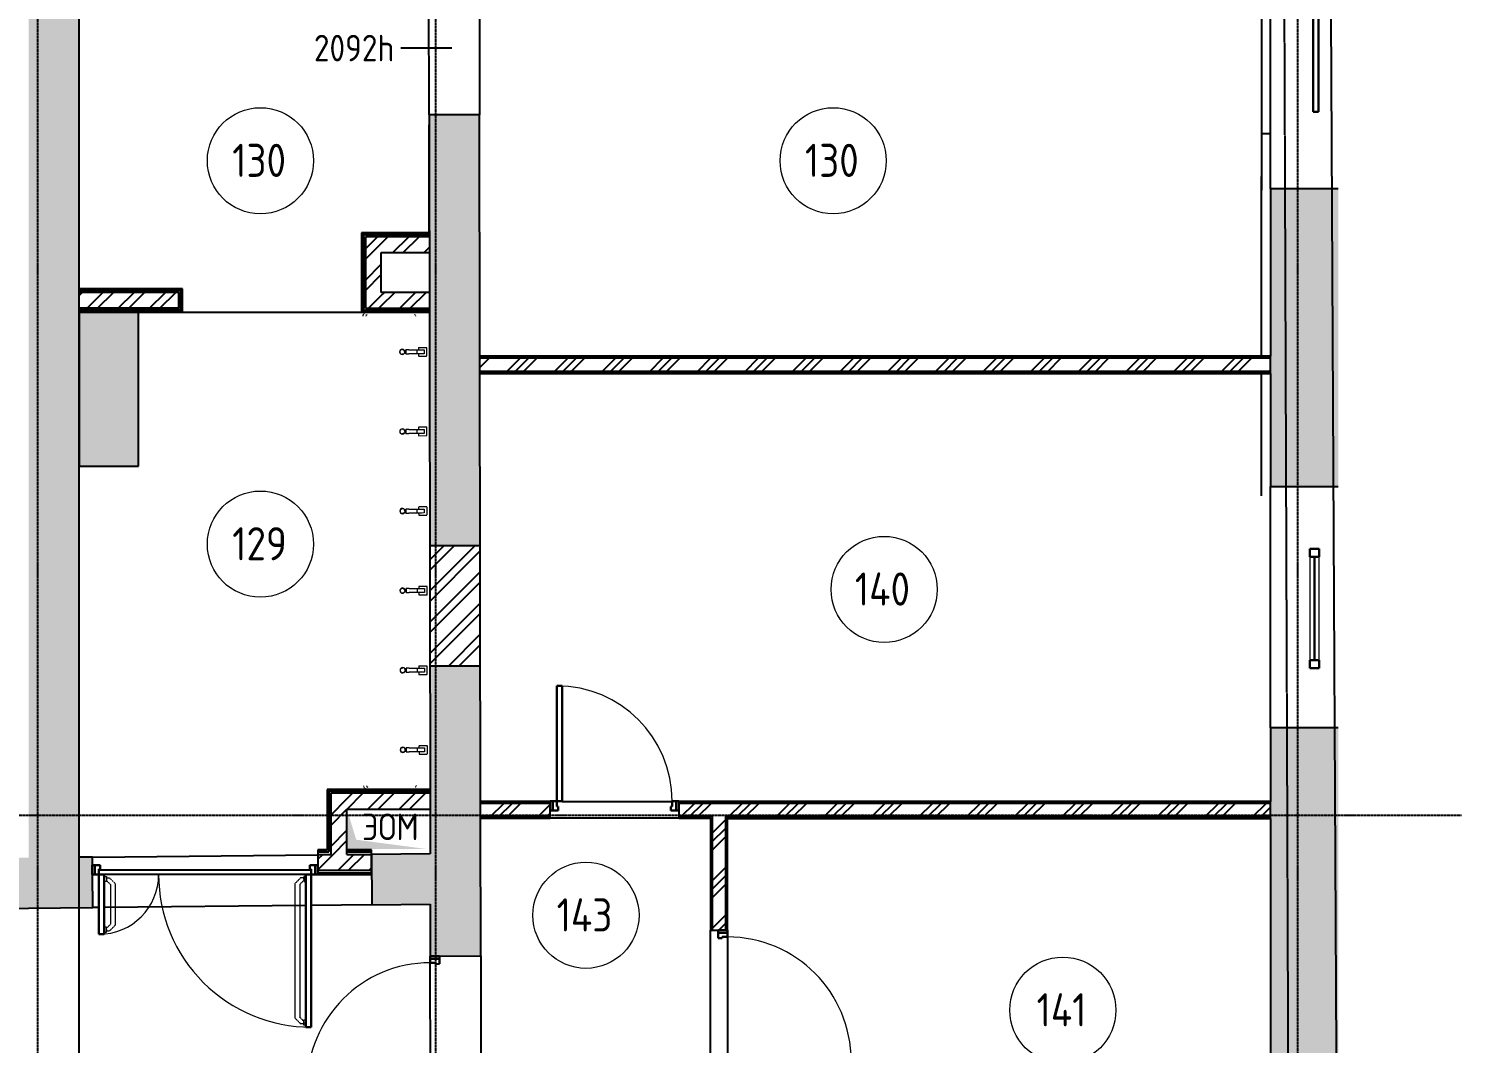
# Model space of a CAD drawing. Header units: millimetres. Extents: x -99936 to 523262, y -63190 to 327013.
# Drawn here: x 46340 to 57142, y 11537 to 19186 of the extents above; entities that cross this region are included whole.
import ezdxf

# ---------------------------------------------------------------- set-up
doc = ezdxf.new("R2010")
doc.units = ezdxf.units.MM
for name, pattern in [('ADSK_Линия сетки', [25, 20, -2.5, 0, -2.5]), ('ADSK_Сверху', [4.5, 3, -1.5]), ('ADSK_Снесено', [4.5, 3, -1.5]), ('ADSK_Штриховая_ш3 п1_5', [4.5, 3, -1.5])]:
    doc.linetypes.add(name, pattern=pattern)
for name, color, linetype, lineweight, true_color in [('_ Окна', 5, 'Continuous', 30, 0x0000ff), ('Линии', 7, 'Continuous', 9, 0x00a600), ('Линии разделители', 5, 'Continuous', 40, 0x0000ff), ('Стены внутренние', 5, 'Continuous', 18, 0x0000ff), ('Стены наружные', 1, 'ADSK_Снесено', 18, 0xff0000)]:
    doc.layers.add(name, color=color, linetype=linetype, lineweight=lineweight, true_color=true_color)
for name, color, linetype, lineweight in [('Аннотация', 7, 'Continuous', 9), ('Двери', 251, 'Continuous', 18), ('Марки помещений', 7, 'Continuous', 20), ('Окна', 251, 'Continuous', 18), ('Перекрытие', 7, 'Continuous', 18), ('Сантехника', 251, 'Continuous', 18), ('Узлы', 7, 'Continuous', 18)]:
    doc.layers.add(name, color=color, linetype=linetype, lineweight=lineweight)
doc.styles.add('GOST Common_1', font='GOST Common_0.ttf', dxfattribs={"width": 0.9, "height": 200})
doc.styles.add('GOST Common_2', font='GOST Common_0.ttf', dxfattribs={"width": 0.9, "height": 250})
pattern_1 = [(45, (0, 0), (-117.8655, 117.8655), []), (45, (78.58, 0), (-117.8655, 117.8655), [])]
pattern_2 = [(45, (0, 0), (-179.6051, 179.6051), []), (45, (63.5, 0), (0, 359.2102), []), (45, (-63.5, 0), (0, 359.2102), [])]

# ---------------------------------------------------------------- blocks, each defined once
blk = doc.blocks.new('Балки подвала - Балки подвала-787291-01 План 1-го этажа маркировочный')
at = {"layer": 'Линии', "color": 8, "lineweight": 18, "true_color": 0x808080}
blk.add_line((55637, 18132), (55637, 17969), dxfattribs=at)
at = {"layer": 'Линии', "color": 252, "lineweight": 18, "true_color": 0x8c8c8c}
for p, q in [((55637, 18031), (55637, 18132)), ((55637, 17969), (55637, 18031))]:
    blk.add_line(p, q, dxfattribs=at)
blk = doc.blocks.new('Витраж-стеклопакет - Глухой стеклопакет 40мм-1233085-01 План 1-го этажа маркировочный')
at = {"layer": '_ Окна'}
for p, q in [((370, 20), (-370, 20)), ((-370, 20), (-370, -20)), ((370, -20), (370, 20)), ((-370, -20), (370, -20))]:
    blk.add_line(p, q, dxfattribs=at)
blk = doc.blocks.new('Витраж-тент со смещением вовне - 60мм 30 сдвиг-1466963-01 План 1-го этажа маркировочный')
at = {"layer": '_ Окна'}
for p, q in [((-450, 25), (-450, -45)), ((-450, 25), (-390, 25)), ((-450, -45), (-450, 25)), ((-390, 25), (-390, -45)), ((450, 25), (390, 25)), ((390, 25), (390, -45)), ((450, -45), (450, 25)), ((450, -45), (450, 25)), ((-390, -45), (-450, -45)), ((-390, -10), (390, -10)), ((390, -45), (450, -45))]:
    blk.add_line(p, q, dxfattribs=at)
at = {"layer": 'Окна'}
for p, q in [((390, 25), (-390, 25)), ((-390, -45), (390, -45))]:
    blk.add_line(p, q, dxfattribs=at)
blk = doc.blocks.new('AC_Дверь_Двупольная - Д-11_1п 1700х2200h-2039750-01 План 1-го этажа маркировочный')
at = {"layer": 'Двери', "lineweight": 30}
for p, q in [((-800, 1244), (-760, 1244)), ((-800, 94), (-800, 1244)), ((-760, 1244), (-760, 94)), ((800, 544), (760, 544)), ((760, 544), (760, 94)), ((800, 94), (800, 544)), ((-850, 94), (-830, 94)), ((-850, 24), (-850, 94)), ((-830, 24), (-850, 24)), ((-830, 94), (-800, 94)), ((-830, 24), (-830, 94)), ((-830, 94), (-830, 24)), ((-790, 24), (-830, 24)), ((-760, 94), (-800, 94)), ((-800, 94), (-800, 54)), ((-800, 54), (-790, 54)), ((-790, 54), (-790, 24)), ((760, 94), (800, 94)), ((800, 54), (790, 54)), ((790, 54), (790, 24)), ((790, 24), (830, 24)), ((830, 94), (800, 94)), ((800, 94), (800, 54)), ((830, 24), (830, 94)), ((850, 94), (830, 94)), ((830, 94), (830, 24)), ((830, 24), (850, 24)), ((850, 24), (850, 94))]:
    blk.add_line(p, q, dxfattribs=at)
at = {"layer": 'Двери', "linetype": 'ADSK_Сверху', "lineweight": 9}
for p, q in [((-760, 1229), (-744, 1229)), ((-744, 1190), (-760, 1190)), ((-744, 1229), (-744, 1190)), ((-744, 1209), (-744, 1218)), ((-744, 1218), (-720, 1218)), ((-744, 1199), (-714, 1169)), ((-720, 1218), (-678, 1175)), ((-714, 168), (-714, 1169)), ((-678, 162), (-678, 1175)), ((720, 518), (677, 475)), ((677, 162), (677, 475)), ((744, 499), (714, 469)), ((714, 168), (714, 469)), ((744, 518), (720, 518)), ((760, 529), (744, 529)), ((744, 529), (744, 490)), ((744, 509), (744, 518)), ((744, 490), (760, 490)), ((-744, 147), (-760, 147)), ((-760, 109), (-744, 109)), ((-744, 138), (-714, 168)), ((-744, 109), (-744, 147)), ((-744, 128), (-744, 119)), ((-744, 119), (-720, 119)), ((-720, 119), (-678, 162)), ((720, 119), (677, 162)), ((744, 138), (714, 168)), ((744, 119), (720, 119)), ((744, 109), (744, 147)), ((744, 147), (760, 147)), ((760, 109), (744, 109))]:
    blk.add_line(p, q, dxfattribs=at)
at = {"layer": 'Двери'}
for centre, radius, start, end in [((-800, 94), 1150, 360, 90), ((800, 94), 450, 90, 180)]:
    blk.add_arc(centre, radius, start, end, dxfattribs=at)
blk = doc.blocks.new('AC_Дверь_Однопольная - Д-19п 1030х2200h-V211-01 План 1-го этажа маркировочный')
at = {"layer": 'Двери', "lineweight": 30}
for p, q in [((-465, 1120), (-425, 1120)), ((-465, 190), (-465, 1120)), ((-425, 1120), (-425, 190)), ((-515, 190), (-495, 190)), ((-515, 120), (-515, 190)), ((-495, 120), (-515, 120)), ((-495, 190), (-465, 190)), ((-495, 120), (-495, 190)), ((-495, 190), (-495, 120)), ((-455, 120), (-495, 120)), ((-425, 190), (-465, 190)), ((-465, 190), (-465, 150)), ((-465, 150), (-455, 150)), ((-455, 150), (-455, 120)), ((455, 150), (465, 150)), ((455, 120), (455, 150)), ((495, 120), (455, 120)), ((465, 190), (495, 190)), ((465, 150), (465, 190)), ((495, 190), (495, 120)), ((495, 190), (515, 190)), ((495, 120), (495, 190)), ((515, 120), (495, 120)), ((515, 190), (515, 120))]:
    blk.add_line(p, q, dxfattribs=at)
at = {"layer": 'Двери'}
blk.add_arc((-465, 190), 930, 0, 90, dxfattribs=at)
blk = doc.blocks.new('AC_Дверь_Однопольная - Д-24п 970х2200h-1983230-01 План 1-го этажа маркировочный')
at = {"layer": 'Двери', "lineweight": 30}
for p, q in [((-435, 934), (-395, 934)), ((-435, 64), (-435, 934)), ((-395, 934), (-395, 64)), ((-485, 64), (-465, 64)), ((-485, -6), (-485, 64)), ((-465, 64), (-435, 64)), ((-465, -6), (-465, 64)), ((-465, 64), (-465, -6)), ((-395, 64), (-435, 64)), ((-435, 64), (-435, 24)), ((-435, 24), (-425, 24)), ((-425, 24), (-425, -6)), ((425, 24), (435, 24)), ((425, -6), (425, 24)), ((435, 64), (465, 64)), ((435, 24), (435, 64)), ((465, 64), (465, -6)), ((465, 64), (485, 64)), ((465, -6), (465, 64)), ((485, 64), (485, -6)), ((-465, -6), (-485, -6)), ((-425, -6), (-465, -6)), ((465, -6), (425, -6)), ((485, -6), (465, -6))]:
    blk.add_line(p, q, dxfattribs=at)
at = {"layer": 'Двери'}
blk.add_arc((-435, 64), 870, 0, 90, dxfattribs=at)
blk = doc.blocks.new('AC_Дверь_Однопольная - Д-24л 1033х2200h-1983231-01 План 1-го этажа маркировочный')
at = {"layer": 'Двери', "lineweight": 30}
for p, q in [((466.5, 996.5), (426.5, 996.5)), ((426.5, 996.5), (426.5, 63.5)), ((466.5, 63.5), (466.5, 996.5)), ((-496.5, 63.5), (-516.5, 63.5)), ((-516.5, 63.5), (-516.5, -6.5)), ((-466.5, 63.5), (-496.5, 63.5)), ((-496.5, 63.5), (-496.5, -6.5)), ((-496.5, -6.5), (-496.5, 63.5)), ((-466.5, 23.5), (-466.5, 63.5)), ((-456.5, 23.5), (-466.5, 23.5)), ((-456.5, -6.5), (-456.5, 23.5)), ((426.5, 63.5), (466.5, 63.5)), ((466.5, 23.5), (456.5, 23.5)), ((456.5, 23.5), (456.5, -6.5)), ((496.5, 63.5), (466.5, 63.5)), ((466.5, 63.5), (466.5, 23.5)), ((496.5, -6.5), (496.5, 63.5)), ((516.5, 63.5), (496.5, 63.5)), ((496.5, 63.5), (496.5, -6.5)), ((516.5, -6.5), (516.5, 63.5)), ((-516.5, -6.5), (-496.5, -6.5)), ((-496.5, -6.5), (-456.5, -6.5)), ((456.5, -6.5), (496.5, -6.5)), ((496.5, -6.5), (516.5, -6.5))]:
    blk.add_line(p, q, dxfattribs=at)
at = {"layer": 'Двери'}
blk.add_arc((466.5, 63.5), 933, 90, 180, dxfattribs=at)
blk = doc.blocks.new('Раковина с несколькими кранами - 6 кранов-2194230-01 План 1-го этажа маркировочный')
at = {"layer": 'Сантехника'}
for p, q in [((-1664, 633), (-1663, 634)), ((1918, 629), (1919, 628)), ((-1407, 221), (-1407, 162)), ((-1390, 223), (-1405, 223)), ((-1390, 319), (-1360, 319)), ((-1390, 319), (-1390, 296)), ((-1360, 319), (-1390, 319)), ((-1390, 236), (-1390, 296)), ((-1390, 201), (-1390, 236)), ((-1360, 236), (-1390, 236)), ((-1360, 296), (-1360, 319)), ((-1360, 296), (-1360, 236)), ((-1360, 236), (-1360, 201)), ((-1345, 223), (-1360, 223)), ((-1344, 162), (-1344, 221)), ((-807, 221), (-807, 162)), ((-790, 223), (-805, 223)), ((-790, 319), (-760, 319)), ((-790, 319), (-790, 296)), ((-760, 319), (-790, 319)), ((-790, 236), (-790, 296)), ((-790, 201), (-790, 236)), ((-760, 236), (-790, 236)), ((-760, 296), (-760, 319)), ((-760, 296), (-760, 236)), ((-760, 236), (-760, 201)), ((-745, 223), (-760, 223)), ((-744, 162), (-744, 221)), ((-207, 221), (-207, 162)), ((-190, 223), (-205, 223)), ((-190, 319), (-160, 319)), ((-190, 319), (-190, 296)), ((-160, 319), (-190, 319)), ((-190, 236), (-190, 296)), ((-190, 201), (-190, 236)), ((-160, 236), (-190, 236)), ((-160, 296), (-160, 319)), ((-160, 296), (-160, 236)), ((-160, 236), (-160, 201)), ((-145, 223), (-160, 223)), ((-144, 162), (-144, 221)), ((393, 221), (393, 162)), ((410, 223), (395, 223)), ((410, 319), (440, 319)), ((410, 319), (410, 296)), ((440, 319), (410, 319)), ((410, 236), (410, 296)), ((410, 201), (410, 236)), ((440, 236), (410, 236)), ((440, 296), (440, 319)), ((440, 296), (440, 236)), ((440, 236), (440, 201)), ((455, 223), (440, 223)), ((456, 162), (456, 221)), ((993, 221), (993, 162)), ((1010, 223), (995, 223)), ((1010, 319), (1040, 319)), ((1010, 319), (1010, 296)), ((1040, 319), (1010, 319)), ((1010, 236), (1010, 296)), ((1010, 201), (1010, 236)), ((1040, 236), (1010, 236)), ((1040, 296), (1040, 319)), ((1040, 296), (1040, 236)), ((1040, 236), (1040, 201)), ((1055, 223), (1040, 223)), ((1056, 162), (1056, 221)), ((1593, 221), (1593, 162)), ((1610, 223), (1595, 223)), ((1610, 319), (1640, 319)), ((1610, 319), (1610, 296)), ((1640, 319), (1610, 319)), ((1610, 236), (1610, 296)), ((1610, 201), (1610, 236)), ((1640, 236), (1610, 236)), ((1640, 296), (1640, 319)), ((1640, 296), (1640, 236)), ((1640, 236), (1640, 201)), ((1655, 223), (1640, 223)), ((1656, 162), (1656, 221)), ((-1405, 160), (-1345, 160)), ((-1390, 181), (-1390, 201)), ((-1360, 181), (-1390, 181)), ((-1360, 201), (-1360, 181)), ((-805, 160), (-745, 160)), ((-790, 181), (-790, 201)), ((-760, 181), (-790, 181)), ((-760, 201), (-760, 181)), ((-205, 160), (-145, 160)), ((-190, 181), (-190, 201)), ((-160, 181), (-190, 181)), ((-160, 201), (-160, 181)), ((395, 160), (455, 160)), ((410, 181), (410, 201)), ((440, 181), (410, 181)), ((440, 201), (440, 181)), ((995, 160), (1055, 160)), ((1010, 181), (1010, 201)), ((1040, 181), (1010, 181)), ((1040, 201), (1040, 181)), ((1595, 160), (1655, 160)), ((1610, 181), (1610, 201)), ((1640, 181), (1610, 181)), ((1640, 201), (1640, 181))]:
    blk.add_line(p, q, dxfattribs=at)
at = {"layer": 'Сантехника', "flags": 128}
for points in [[(-1673, 619), (-1673, 621), (-1673, 622), (-1672, 623), (-1672, 624)], [(-1670, 626), (-1670, 627), (-1669, 628), (-1668, 629), (-1668, 630)], [(-1658, 637), (-1657, 638), (-1656, 638), (-1655, 638)], [(-1652, 639), (-1651, 639), (-1650, 640), (-1649, 640), (-1648, 640), (-1647, 640), (-1645, 640), (-1645, 640)], [(1895, 640), (1896, 640), (1897, 640), (1899, 640), (1900, 640), (1901, 639), (1902, 639)], [(1904, 638), (1906, 638), (1907, 638), (1908, 637), (1909, 637)], [(1911, 635), (1912, 635), (1913, 634), (1914, 633), (1915, 633)], [(1922, 623), (1923, 622), (1923, 621), (1923, 620)], [(1924, 617), (1924, 616), (1925, 615), (1925, 614), (1925, 613), (1925, 612), (1925, 610), (1925, 610)]]:
    blk.add_lwpolyline(points, dxfattribs=at)
at = {"layer": 'Сантехника'}
for centre, radius, start, end in [((-1645, 610), 10, 167.9554, 180), ((-1645, 610), 10, 121.4803, 143.9841), ((-1645, 610), 10, 90, 103.6402), ((1895, 610), 10, 77.9554, 90), ((1895, 610), 10, 31.4803, 53.9841), ((1895, 610), 10, 0, 13.6402), ((-1375, 345), 20, 0, 180), ((-1375, 345), 20, 180, 360), ((-1375, 345), 18.2, 165.1578, 180), ((-1375, 345), 18.2, 180, 191.3408), ((-1375, 345), 16.3, 175.3673, 180), ((-1375, 345), 16.3, 175.3673, 180), ((-1375, 345), 16.3, 180, 198.6206), ((-1375, 345), 16.3, 180, 198.6206), ((-1375, 345), 18.2, 208.9833, 219.7338), ((-1375, 345), 18.2, 95.8453, 146.6627), ((-1375, 345), 16.3, 216.8749, 225), ((-1375, 345), 16.3, 216.8749, 225), ((-1375, 345), 18.2, 225, 229.4056), ((-1375, 345), 18.2, 232.7593, 242.7191), ((-1375, 345), 18.2, 265.131, 274.1833), ((-1375, 345), 18.2, 85.131, 94.1833), ((-1375, 345), 18.2, 275.8453, 326.6627), ((-1375, 345), 18.2, 52.7593, 62.7191), ((-1375, 345), 16.3, 36.8749, 45), ((-1375, 345), 16.3, 36.8749, 45), ((-1375, 345), 18.2, 45, 49.4056), ((-1375, 345), 18.2, 28.9833, 39.7338), ((-1375, 345), 16.3, 0, 18.6206), ((-1375, 345), 16.3, 0, 18.6206), ((-1375, 345), 16.3, 355.3673, 360), ((-1375, 345), 16.3, 355.3673, 360), ((-1375, 345), 18.2, 0, 11.3408), ((-1375, 345), 18.2, 345.1578, 360), ((-775, 345), 20, 0, 180), ((-775, 345), 20, 180, 360), ((-775, 345), 18.2, 165.1578, 180), ((-775, 345), 18.2, 180, 191.3408), ((-775, 345), 16.3, 175.3673, 180), ((-775, 345), 16.3, 175.3673, 180), ((-775, 345), 16.3, 180, 198.6206), ((-775, 345), 16.3, 180, 198.6206), ((-775, 345), 18.2, 208.9833, 219.7338), ((-775, 345), 18.2, 95.8453, 146.6627), ((-775, 345), 16.3, 216.8749, 225), ((-775, 345), 16.3, 216.8749, 225), ((-775, 345), 18.2, 225, 229.4056), ((-775, 345), 18.2, 232.7593, 242.7191), ((-775, 345), 18.2, 265.131, 274.1833), ((-775, 345), 18.2, 85.131, 94.1833), ((-775, 345), 18.2, 277.1825, 326.6627), ((-775, 345), 18.2, 52.7593, 62.7191), ((-775, 345), 16.3, 36.8749, 45), ((-775, 345), 16.3, 36.8749, 45), ((-775, 345), 18.2, 45, 49.4056), ((-775, 345), 18.2, 28.9833, 39.7338), ((-775, 345), 16.3, 0, 18.6206), ((-775, 345), 16.3, 0, 18.6206), ((-775, 345), 16.3, 355.3673, 360), ((-775, 345), 16.3, 355.3673, 360), ((-775, 345), 18.2, 0, 11.3408), ((-775, 345), 18.2, 345.1578, 360), ((-175, 345), 20, 0, 180), ((-175, 345), 20, 180, 360), ((-175, 345), 18.2, 165.1578, 180), ((-175, 345), 18.2, 180, 191.3408), ((-175, 345), 16.3, 175.3673, 180), ((-175, 345), 16.3, 175.3673, 180), ((-175, 345), 16.3, 180, 198.6206), ((-175, 345), 16.3, 180, 198.6206), ((-175, 345), 18.2, 208.9833, 219.7338), ((-175, 345), 18.2, 95.8453, 146.6627), ((-175, 345), 16.3, 216.8749, 225), ((-175, 345), 16.3, 216.8749, 225), ((-175, 345), 18.2, 225, 229.4056), ((-175, 345), 18.2, 232.7593, 242.7191), ((-175, 345), 18.2, 85.131, 91.1253), ((-175, 345), 18.2, 268.6964, 274.1833), ((-175, 345), 18.2, 275.8453, 326.6627), ((-175, 345), 18.2, 52.7593, 62.7191), ((-175, 345), 16.3, 36.8749, 45), ((-175, 345), 16.3, 36.8749, 45), ((-175, 345), 18.2, 45, 49.4056), ((-175, 345), 18.2, 28.9833, 39.7338), ((-175, 345), 16.3, 0, 18.6206), ((-175, 345), 16.3, 0, 18.6206), ((-175, 345), 16.3, 355.3673, 360), ((-175, 345), 16.3, 355.3673, 360), ((-175, 345), 18.2, 0, 11.3408), ((-175, 345), 18.2, 345.1578, 360), ((425, 345), 20, 0, 180), ((425, 345), 20, 180, 360), ((425, 345), 18.2, 165.1578, 180), ((425, 345), 18.2, 180, 191.3408), ((425, 345), 16.3, 175.3673, 180), ((425, 345), 16.3, 175.3673, 180), ((425, 345), 16.3, 180, 198.6206), ((425, 345), 16.3, 180, 198.6206), ((425, 345), 18.2, 208.9833, 219.7338), ((425, 345), 18.2, 99.613, 146.6627), ((425, 345), 16.3, 216.8749, 225), ((425, 345), 16.3, 216.8749, 225), ((425, 345), 18.2, 225, 229.4056), ((425, 345), 18.2, 232.7593, 242.7191), ((425, 345), 18.2, 265.131, 274.1833), ((425, 345), 18.2, 85.131, 94.1833), ((425, 345), 18.2, 275.8453, 326.6627), ((425, 345), 18.2, 52.7593, 62.7191), ((425, 345), 16.3, 36.8749, 45), ((425, 345), 16.3, 36.8749, 45), ((425, 345), 18.2, 45, 49.4056), ((425, 345), 18.2, 28.9833, 39.7338), ((425, 345), 16.3, 0, 18.6206), ((425, 345), 16.3, 0, 18.6206), ((425, 345), 16.3, 355.3673, 360), ((425, 345), 16.3, 355.3673, 360), ((425, 345), 18.2, 0, 11.3408), ((425, 345), 18.2, 345.1578, 360), ((1025, 345), 20, 0, 180), ((1025, 345), 20, 180, 360), ((1025, 345), 18.2, 165.1578, 180), ((1025, 345), 18.2, 180, 191.3408), ((1025, 345), 16.3, 175.3673, 180), ((1025, 345), 16.3, 175.3673, 180), ((1025, 345), 16.3, 180, 198.6206), ((1025, 345), 16.3, 180, 198.6206), ((1025, 345), 18.2, 208.9833, 219.7338), ((1025, 345), 18.2, 95.8453, 146.6627), ((1025, 345), 16.3, 216.8749, 225), ((1025, 345), 16.3, 216.8749, 225), ((1025, 345), 18.2, 225, 229.4056), ((1025, 345), 18.2, 232.7593, 242.7191), ((1025, 345), 18.2, 265.131, 274.1833), ((1025, 345), 18.2, 85.131, 94.1833), ((1025, 345), 18.2, 275.8453, 326.6627), ((1025, 345), 18.2, 52.7593, 62.7191), ((1025, 345), 16.3, 36.8749, 45), ((1025, 345), 16.3, 36.8749, 45), ((1025, 345), 18.2, 45, 49.4056), ((1025, 345), 18.2, 28.9833, 39.7338), ((1025, 345), 16.3, 0, 18.6206), ((1025, 345), 16.3, 0, 18.6206), ((1025, 345), 16.3, 355.3673, 360), ((1025, 345), 16.3, 355.3673, 360), ((1025, 345), 18.2, 0, 11.3408), ((1025, 345), 18.2, 345.1578, 360), ((1625, 345), 20, 0, 180), ((1625, 345), 20, 180, 360), ((1625, 345), 18.2, 165.1578, 180), ((1625, 345), 18.2, 180, 191.3408), ((1625, 345), 16.3, 175.3673, 180), ((1625, 345), 16.3, 175.3673, 180), ((1625, 345), 16.3, 180, 198.6206), ((1625, 345), 16.3, 180, 198.6206), ((1625, 345), 18.2, 208.9833, 219.7338), ((1625, 345), 18.2, 95.8453, 146.6627), ((1625, 345), 16.3, 216.8749, 225), ((1625, 345), 16.3, 216.8749, 225), ((1625, 345), 18.2, 225, 229.4056), ((1625, 345), 18.2, 232.7593, 242.7191), ((1625, 345), 18.2, 265.131, 274.1833), ((1625, 345), 18.2, 85.131, 94.1833), ((1625, 345), 18.2, 275.8453, 326.6627), ((1625, 345), 18.2, 52.7593, 62.7191), ((1625, 345), 16.3, 36.8749, 45), ((1625, 345), 16.3, 36.8749, 45), ((1625, 345), 18.2, 45, 49.4056), ((1625, 345), 18.2, 28.9833, 39.7338), ((1625, 345), 16.3, 0, 18.6206), ((1625, 345), 16.3, 0, 18.6206), ((1625, 345), 16.3, 355.3673, 360), ((1625, 345), 16.3, 355.3673, 360), ((1625, 345), 18.2, 0, 11.3408), ((1625, 345), 18.2, 345.1578, 360), ((-1645, 253), 10, 180, 193.6402), ((-1645, 253), 10, 218.2638, 233.9841), ((-1645, 253), 10, 257.9554, 270), ((-1405, 221), 1.87, 120, 150), ((-1405, 221), 1.87, 90, 180), ((-1405, 221), 1.87, 120, 150), ((-1405, 221), 1.87, 120, 150), ((-1345, 221), 1.87, 0, 90), ((-1345, 221), 1.87, 30, 60), ((-1345, 221), 1.87, 30, 60), ((-1345, 221), 1.87, 30, 60), ((-805, 221), 1.87, 120, 150), ((-805, 221), 1.87, 90, 180), ((-805, 221), 1.87, 120, 150), ((-805, 221), 1.87, 120, 150), ((-745, 221), 1.87, 0, 90), ((-745, 221), 1.87, 30, 60), ((-745, 221), 1.87, 30, 60), ((-745, 221), 1.87, 30, 60), ((-205, 221), 1.87, 120, 150), ((-205, 221), 1.87, 90, 180), ((-205, 221), 1.87, 120, 150), ((-205, 221), 1.87, 120, 150), ((-145, 221), 1.87, 0, 90), ((-145, 221), 1.87, 30, 60), ((-145, 221), 1.87, 30, 60), ((-145, 221), 1.87, 30, 60), ((395, 221), 1.87, 120, 150), ((395, 221), 1.87, 90, 180), ((395, 221), 1.87, 120, 150), ((395, 221), 1.87, 120, 150), ((455, 221), 1.87, 0, 90), ((455, 221), 1.87, 30, 60), ((455, 221), 1.87, 30, 60), ((455, 221), 1.87, 30, 60), ((995, 221), 1.87, 120, 150), ((995, 221), 1.87, 90, 180), ((995, 221), 1.87, 120, 150), ((995, 221), 1.87, 120, 150), ((1055, 221), 1.87, 0, 90), ((1055, 221), 1.87, 30, 60), ((1055, 221), 1.87, 30, 60), ((1055, 221), 1.87, 30, 60), ((1595, 221), 1.87, 120, 150), ((1595, 221), 1.87, 90, 180), ((1595, 221), 1.87, 120, 150), ((1595, 221), 1.87, 120, 150), ((1655, 221), 1.87, 0, 90), ((1655, 221), 1.87, 30, 60), ((1655, 221), 1.87, 30, 60), ((1655, 221), 1.87, 30, 60), ((1895, 253), 10, 270, 283.6402), ((1895, 253), 10, 301.4803, 323.9841), ((1895, 253), 10, 347.9554, 360), ((-1405, 162), 1.49, 180, 270), ((-1345, 162), 1.49, 270, 360), ((-805, 162), 1.49, 180, 270), ((-745, 162), 1.49, 270, 360), ((-205, 162), 1.49, 180, 270), ((-145, 162), 1.49, 270, 360), ((395, 162), 1.49, 180, 270), ((455, 162), 1.49, 270, 360), ((995, 162), 1.49, 180, 270), ((1055, 162), 1.49, 270, 360), ((1595, 162), 1.49, 180, 270), ((1655, 162), 1.49, 270, 360)]:
    blk.add_arc(centre, radius, start, end, dxfattribs=at)
blk = doc.blocks.new('ADSK_Марка_Помещение_ОдноЗначение - Номер-247393-01 План 1-го этажа маркировочный')
at = {"layer": 'Марки помещений'}
blk.add_circle((0, 0), 4, dxfattribs=at)

msp = doc.modelspace()

# ---------------------------------------------------------------- hatches: boundary and pattern name
at = {"layer": 'Стены внутренние', "lineweight": 25, "true_color": 0x636466}
msp.add_hatch(color=251, dxfattribs=at).paths.add_polyline_path([(46339.852, 12936.767), (46719.852, 12940.41), (46719.852, 20395.02), (46543.212, 20395.836), (46543.212, 20424.059), (46339.852, 20424.059), (46339.852, 13592.3)])
h = msp.add_hatch(color=251, dxfattribs=at)
h.paths.add_polyline_path([(49361.796, 16651.52), (49741.796, 16652.057), (49739.133, 18537.569), (49359.134, 18537.032), (49361.668, 16742.055)])
h.paths.add_polyline_path([(49357.157, 19937.227), (49737.156, 19937.763), (49736.53, 20381.092), (49356.529, 20381.926), (49356.569, 20353.443)])
h = msp.add_hatch(dxfattribs=at)
h.set_pattern_fill('FP_2', color=251, style=0, pattern_type=2)
h.set_pattern_definition(pattern_1)
h.paths.add_polyline_path([(49359.134, 17497.96), (49360.601, 17497.96), (49360.431, 17617.96), (48878.413, 17617.96), (48878.413, 17497.96), (49298.413, 17497.96)])
h = msp.add_hatch(dxfattribs=at)
h.set_pattern_fill('FP_2', color=251, style=0, pattern_type=2)
h.set_pattern_definition(pattern_1)
h.paths.add_polyline_path([(48998.413, 17077.96), (48998.413, 17497.96), (48878.413, 17497.96), (48878.413, 17077.96), (48980.571, 17077.96)])
h = msp.add_hatch(dxfattribs=at)
h.set_pattern_fill('FP_2', color=251, style=0, pattern_type=2)
h.set_pattern_definition(pattern_1)
h.paths.add_polyline_path([(47053.495, 17077.96), (47472.413, 17077.96), (47472.413, 17197.96), (46719.852, 17197.96), (46719.852, 17077.96), (46894.112, 17077.96)])
h = msp.add_hatch(dxfattribs=at)
h.set_pattern_fill('FP_2', color=251, style=0, pattern_type=2)
h.set_pattern_definition(pattern_1)
h.paths.add_polyline_path([(48998.413, 17077.96), (49361.194, 17077.96), (49360.431, 17197.96), (48998.413, 17197.96), (48998.413, 17140.439)])
h = msp.add_hatch(color=251, dxfattribs=at)
h.paths.add_polyline_path([(49671.056, 9042.302), (49752.54, 9042.302), (49749.542, 11165.568), (49369.543, 11164.675), (49372.54, 9042.302), (49551.607, 9042.302)])
h.paths.add_polyline_path([(49368.088, 12195.03), (49748.088, 12195.567), (49745.002, 14381.13), (49365.002, 14380.593), (49368.088, 12195.129)])
h.paths.add_polyline_path([(49363.718, 15290.28), (49743.718, 15290.816), (49741.704, 16652.056), (49361.796, 16651.52), (49363.356, 15546.902)])
h = msp.add_hatch(dxfattribs=at)
h.set_pattern_fill('FP_3', color=251, style=0, pattern_type=2)
h.set_pattern_definition(pattern_2)
h.paths.add_polyline_path([(54554.241, 16601.788), (55703.949, 16601.788), (55703.949, 16701.788), (49741.725, 16701.788), (49741.888, 16601.788), (50095.305, 16601.788)])
h = msp.add_hatch(dxfattribs=at)
h.set_pattern_fill('FP_2', color=251, style=0, pattern_type=2)
h.set_pattern_definition(pattern_1)
h.paths.add_polyline_path([(49365.002, 14380.593), (49745.002, 14381.13), (49743.718, 15290.816), (49363.718, 15290.28), (49364.481, 14750.133)])
h = msp.add_hatch(dxfattribs=at)
h.set_pattern_fill('FP_2', color=251, style=0, pattern_type=2)
h.set_pattern_definition(pattern_1)
h.paths.add_polyline_path([(48619.694, 12961.558), (48739.694, 12961.844), (48739.694, 13421.963), (48619.694, 13421.963), (48619.694, 12961.844)])
h = msp.add_hatch(dxfattribs=at)
h.set_pattern_fill('FP_2', color=251, style=0, pattern_type=2)
h.set_pattern_definition(pattern_1)
h.paths.add_polyline_path([(49259.255, 13301.963), (49366.525, 13301.963), (49366.302, 13421.963), (48739.694, 13421.963), (48739.694, 13301.963), (48980.571, 13301.963)])
h = msp.add_hatch(dxfattribs=at)
h.set_pattern_fill('FP_3', color=251, style=0, pattern_type=2)
h.set_pattern_definition(pattern_2)
h.paths.add_polyline_path([(51493.238, 13246.217), (51493.238, 13346.217), (51241.738, 13346.217), (51241.738, 13246.217), (51488.723, 13246.217)])
h.paths.add_polyline_path([(49746.604, 13246.217), (50271.738, 13246.217), (50271.738, 13346.217), (49746.463, 13346.217)])
h = msp.add_hatch(dxfattribs=at)
h.set_pattern_fill('FP_3', color=251, style=0, pattern_type=2)
h.set_pattern_definition(pattern_2)
h.paths.add_polyline_path([(51593.238, 11165.568), (51593.238, 11356.217), (51493.238, 11356.217), (51493.238, 11165.568)])
h.paths.add_polyline_path([(51538.238, 12389.217), (51593.238, 12389.217), (51593.238, 13346.217), (51493.238, 13346.217), (51493.238, 12389.217)])
h = msp.add_hatch(dxfattribs=at)
h.set_pattern_fill('FP_3', color=251, style=0, pattern_type=2)
h.set_pattern_definition(pattern_2)
h.paths.add_polyline_path([(51593.238, 13246.217), (55703.949, 13246.217), (55703.949, 13346.217), (51593.238, 13346.217), (51593.238, 13296.217)])
h = msp.add_hatch(color=251, dxfattribs=at)
h.paths.add_polyline_path([(45959.453, 12553.102), (46823.707, 12561.388), (46821.328, 12809.558), (46819.967, 12809.558), (46820.064, 12941.37), (45955.81, 12933.085), (45958.302, 12673.097)])
h.paths.add_polyline_path([(48926.815, 12581.55), (49367.537, 12585.775), (49367, 12965.788), (48925.577, 12961.556), (48926.801, 12585.775)])
h = msp.add_hatch(dxfattribs=at)
h.set_pattern_fill('FP_2', color=251, style=0, pattern_type=2)
h.set_pattern_definition(pattern_1)
h.paths.add_polyline_path([(48925.577, 12841.558), (48925.804, 12841.558), (48925.577, 12961.556), (48519.967, 12961.556), (48519.967, 12841.558), (48701.888, 12841.558)])
at = {"layer": 'Стены наружные', "linetype": 'Continuous', "lineweight": 25, "true_color": 0x636466}
h = msp.add_hatch(color=251, dxfattribs=at)
h.paths.add_polyline_path([(56213.949, 9042.302), (56213.949, 9536.313), (55703.949, 9536.313), (55703.949, 9042.302), (55830.596, 9042.302)])
h.paths.add_polyline_path([(55703.949, 11356.313), (56213.949, 11356.313), (56213.949, 13914.844), (55703.949, 13914.844), (55703.949, 13510.502)])
h.paths.add_polyline_path([(55703.949, 15734.844), (56213.949, 15734.844), (56213.949, 17978.533), (55703.949, 17978.533), (55703.949, 15737.827)])
h.paths.add_polyline_path([(56213.949, 19798.533), (56213.949, 20861.19), (55703.949, 20863.545), (55703.949, 19798.533)])
at = {"layer": 'Узлы', "lineweight": 25, "true_color": 0x636466}
for points in [[(47168.495, 15886.856), (47168.495, 17049.96), (46719.852, 17049.96), (46719.852, 15886.856), (46810.479, 15886.856)], [(48980.571, 13001.963), (49339.694, 13001.963), (48809.622, 13071.891), (48739.694, 13301.963), (48739.694, 13001.963), (48926.815, 13001.963)]]:
    msp.add_hatch(color=251, dxfattribs=at).paths.add_polyline_path(points)

# ---------------------------------------------------------------- linework, layer by layer
at = {"linetype": 'ADSK_Линия сетки', "lineweight": 25}
for p, q in [((46409.91, -4984.787), (46409.91, 44534.787)), ((49409.91, -4984.787), (49409.91, 44534.787)), ((55909.91, -4984.787), (55909.91, 44534.787)), ((-11086.225, 13256.788), (57141.718, 13256.788))]:
    msp.add_line(p, q, dxfattribs=at)
at = {"color": 251, "lineweight": 25, "true_color": 0x636466}
for points in [[(46033.212, 20934.059), (46033.212, 43759.207), (56032.618, 43759.207), (56213.949, 8532.302), (49933.401, 8532.302), (49933.401, 150.232), (42036.932, 150.232), (42036.932, 2106.788), (31235.974, 2186.478), (31336.395, 2185.737), (31336.395, -2732.567), (18972.644, -2732.567), (18972.644, 2186.478), (8272.997, 2186.478), (8272.997, 272.021), (290.499, 306.788), (290.499, 8529.252)], [(771.126, 10918.396), (46719.852, 10918.396), (46719.852, 20904.566), (46033.212, 20934.059)]]:
    msp.add_lwpolyline(points, dxfattribs=at)
at = {"layer": 'Аннотация', "color": 251, "lineweight": 25, "true_color": 0x636466}
for p, q in [((49151.408, 19039.457), (49145.651, 19039.457)), ((49530.07, 19039.457), (49151.408, 19039.457))]:
    msp.add_line(p, q, dxfattribs=at)
at = {"layer": 'Линии', "color": 251, "lineweight": 25, "true_color": 0x636466}
for p, q in [((49360.392, 18060.96), (49360.392, 18460.96)), ((55703.949, 18393.912), (55636.841, 18393.983)), ((49360.392, 17645.96), (49360.392, 18060.96)), ((47168.495, 17049.96), (46719.852, 17049.96)), ((46719.852, 17049.96), (46719.852, 15886.856)), ((47168.495, 15886.856), (47168.495, 17049.96)), ((46719.852, 15886.856), (47168.495, 15886.856))]:
    msp.add_line(p, q, dxfattribs=at)
at = {"layer": 'Линии разделители', "color": 251, "linetype": 'ADSK_Штриховая_ш3 п1_5', "lineweight": 25, "true_color": 0x636466}
msp.add_line((47500.413, 17049.96), (48850.413, 17049.96), dxfattribs=at)
at = {"layer": 'Перекрытие', "color": 251, "lineweight": 25, "true_color": 0x636466}
for p, q in [((55635.069, 16716.788), (55638.441, 19907.935)), ((55633.955, 15663.162), (55634.931, 16586.788))]:
    msp.add_line(p, q, dxfattribs=at)
at = {"layer": 'Перекрытие', "color": 251, "linetype": 'ADSK_Сверху', "lineweight": 25, "true_color": 0x636466}
msp.add_line((55804.162, 19903.879), (55843.574, 8925.75), dxfattribs=at)
at = {"layer": 'Стены внутренние', "color": 251, "lineweight": 25, "true_color": 0x636466}
for p, q in [((46719.852, 12940.41), (46719.852, 20395.02)), ((49359.134, 18537.032), (49357.296, 19838.939)), ((49737.296, 19838.939), (49739.133, 18537.569)), ((49739.133, 18537.569), (49359.134, 18537.032)), ((49359.134, 18537.032), (49366.525, 13301.963)), ((49746.619, 13236.217), (49739.133, 18537.569)), ((48850.413, 17645.96), (48850.413, 17049.96)), ((49360.392, 17645.96), (48850.413, 17645.96)), ((48998.413, 17197.96), (48998.413, 17497.96)), ((48998.413, 17497.96), (49360.601, 17497.96)), ((47500.413, 17225.96), (46719.852, 17225.96)), ((47500.413, 17049.96), (47500.413, 17225.96)), ((49361.024, 17197.96), (48998.413, 17197.96)), ((46719.852, 17049.96), (47500.413, 17049.96)), ((48850.413, 17049.96), (49361.233, 17049.96)), ((55703.949, 16716.788), (49741.704, 16716.788)), ((55703.949, 16586.788), (55703.949, 16716.788)), ((49741.888, 16586.788), (55703.949, 16586.788)), ((49363.718, 15290.28), (49743.718, 15290.816)), ((49745.002, 14381.13), (49365.002, 14380.593)), ((48591.694, 13449.963), (48591.694, 12996.558)), ((49366.316, 13449.963), (48591.694, 13449.963)), ((48739.694, 12996.558), (48739.694, 13301.963)), ((48739.694, 13301.963), (49366.525, 13301.963)), ((49366.525, 13301.963), (49367, 12965.788)), ((50271.738, 13361.217), (49746.442, 13361.217)), ((50271.738, 13234.217), (50271.738, 13291.217)), ((50361.738, 13361.217), (51191.738, 13361.217)), ((55703.949, 13361.217), (51241.738, 13361.217)), ((51241.738, 13291.217), (51241.738, 13234.217)), ((55703.949, 13231.217), (55703.949, 13361.217)), ((49746.621, 13234.217), (50271.738, 13234.217)), ((49748.088, 12195.567), (49746.621, 13234.217)), ((51241.738, 13234.217), (50271.738, 13234.217)), ((51241.738, 13234.217), (51481.238, 13234.217)), ((51481.238, 13234.217), (51481.238, 12389.217)), ((51608.238, 12389.217), (51608.238, 13231.217)), ((51608.238, 13231.217), (55703.949, 13231.217)), ((48591.694, 12996.558), (48519.967, 12996.558)), ((48519.967, 12996.558), (48519.967, 12879.558)), ((48925.804, 12996.558), (48739.694, 12996.558)), ((49367, 12965.788), (48925.577, 12961.556)), ((48925.804, 12809.558), (48925.804, 12996.558)), ((46820.064, 12941.37), (46719.852, 12940.41)), ((46820.064, 12941.37), (48519.967, 12957.667)), ((46820.657, 12879.558), (46820.064, 12941.37)), ((48925.577, 12961.556), (48926.815, 12581.55)), ((46823.707, 12561.388), (46821.328, 12809.558)), ((48469.967, 12841.558), (46869.967, 12841.558)), ((48429.967, 12809.558), (46909.967, 12809.558)), ((48519.967, 12809.558), (48925.804, 12809.558)), ((45608.966, 12549.742), (46823.707, 12561.388)), ((46869.967, 12561.831), (46823.707, 12561.388)), ((48429.967, 12576.787), (46909.967, 12562.215)), ((48926.815, 12581.55), (48469.967, 12577.17)), ((48926.815, 12581.55), (49367.537, 12585.775)), ((49367.537, 12585.775), (49368.088, 12195.03)), ((51481.238, 12389.217), (51538.238, 12389.217)), ((51481.238, 11356.217), (51481.238, 12389.217)), ((51608.238, 12339.217), (51608.238, 11446.217)), ((49369.416, 11255.031), (49368.159, 12145.03)), ((49438.088, 12195.129), (49748.088, 12195.567)), ((49748.088, 12195.567), (49749.503, 11193.568))]:
    msp.add_line(p, q, dxfattribs=at)
at = {"layer": 'Стены наружные', "color": 251, "linetype": 'Continuous', "lineweight": 25, "true_color": 0x636466}
for p, q in [((55703.949, 17978.533), (55703.949, 19798.533)), ((56213.949, 17978.533), (55703.949, 17978.533)), ((55703.949, 17978.533), (55703.949, 16716.788)), ((55703.949, 16586.788), (55703.949, 15734.844)), ((55703.949, 15734.844), (56213.949, 15734.844)), ((55703.949, 13914.844), (55703.949, 15734.844)), ((56213.949, 13914.844), (55703.949, 13914.844)), ((55703.949, 13914.844), (55703.949, 13361.217)), ((55703.949, 13231.217), (55703.949, 11356.313))]:
    msp.add_line(p, q, dxfattribs=at)
at = {"layer": 'Стены наружные', "color": 251, "lineweight": 25, "true_color": 0x636466}
for p, q in [((48859.413, 17636.96), (48859.413, 17058.96)), ((49360.405, 17636.96), (48859.413, 17636.96)), ((48865.413, 17630.96), (48865.413, 17064.96)), ((49360.413, 17630.96), (48865.413, 17630.96)), ((48878.413, 17617.96), (48878.413, 17077.96)), ((49360.431, 17617.96), (48878.413, 17617.96)), ((46719.852, 17216.96), (47491.413, 17216.96)), ((47485.413, 17210.96), (46719.852, 17210.96)), ((47472.413, 17197.96), (46719.852, 17197.96)), ((47472.413, 17077.96), (47472.413, 17197.96)), ((47485.413, 17064.96), (47485.413, 17216.96)), ((47491.413, 17058.96), (47491.413, 17216.96)), ((47472.413, 17077.96), (46719.852, 17077.96)), ((48878.413, 17077.96), (49361.194, 17077.96)), ((47485.413, 17064.96), (46719.852, 17064.96)), ((47491.413, 17058.96), (46719.852, 17058.96)), ((48859.413, 17058.96), (49361.221, 17058.96)), ((48865.413, 17064.96), (49361.212, 17064.96)), ((55703.949, 16707.788), (49741.717, 16707.788)), ((55703.949, 16701.788), (49741.725, 16701.788)), ((55703.949, 16601.788), (49741.867, 16601.788)), ((55703.949, 16595.788), (49741.875, 16595.788)), ((48600.694, 13440.963), (48600.694, 12981.558)), ((49366.329, 13440.963), (48600.694, 13440.963)), ((48606.694, 13434.963), (48606.694, 12981.558)), ((49366.338, 13434.963), (48606.694, 13434.963)), ((49366.356, 13421.963), (48619.694, 13421.963)), ((48619.694, 12961.558), (48619.694, 13421.963)), ((50271.738, 13352.217), (49746.455, 13352.217)), ((50271.738, 13346.217), (49746.463, 13346.217)), ((55703.949, 13352.217), (51241.738, 13352.217)), ((55703.949, 13346.217), (51241.738, 13346.217)), ((50271.738, 13246.217), (49746.604, 13246.217)), ((50271.738, 13236.217), (49746.619, 13236.217)), ((49746.619, 13236.217), (49746.621, 13234.217)), ((51493.238, 13246.217), (51241.738, 13246.217)), ((51483.238, 13236.217), (51241.738, 13236.217)), ((51483.238, 13236.217), (51483.238, 12389.217)), ((51493.238, 13246.217), (51493.238, 12389.217)), ((51593.238, 13246.217), (51593.238, 12389.217)), ((55703.949, 13246.217), (51593.238, 13246.217)), ((51599.238, 13240.217), (51599.238, 12389.217)), ((55703.949, 13240.217), (51599.238, 13240.217)), ((48519.967, 12987.558), (48591.694, 12987.558)), ((48519.967, 12981.558), (48606.694, 12981.558)), ((48591.694, 12987.558), (48591.694, 12981.558)), ((48739.694, 12961.558), (48739.694, 12996.558)), ((48739.694, 12987.558), (48925.804, 12987.558)), ((48739.694, 12981.558), (48925.804, 12981.558)), ((48519.967, 12961.558), (48619.694, 12961.558)), ((48739.694, 12961.558), (48925.804, 12961.558)), ((48519.967, 12841.558), (48925.804, 12841.558)), ((48519.967, 12821.558), (48925.804, 12821.558)), ((48519.967, 12811.558), (48925.804, 12811.558))]:
    msp.add_line(p, q, dxfattribs=at)

# ---------------------------------------------------------------- block references
at = {"layer": '_ Окна', "color": 251, "lineweight": 25, "true_color": 0x636466, "rotation": 270.0000000000003}
msp.add_blockref('Витраж-тент со смещением вовне - 60мм 30 сдвиг-1466963-01 План 1-го этажа маркировочный', (56043.949, 14814.844), dxfattribs=at)
at = {"layer": 'Двери', "color": 251, "lineweight": 25, "true_color": 0x636466}
msp.add_blockref('AC_Дверь_Однопольная - Д-24п 970х2200h-1983230-01 План 1-го этажа маркировочный', (50756.738, 13297.717), dxfattribs=at)
at = {"layer": 'Двери', "color": 251, "linetype": 'ADSK_Сверху', "lineweight": 25, "true_color": 0x636466, "rotation": 180}
msp.add_blockref('AC_Дверь_Двупольная - Д-11_1п 1700х2200h-2039750-01 План 1-го этажа маркировочный', (47669.967, 12903.058), dxfattribs=at)
at = {"layer": 'Двери', "color": 251, "lineweight": 25, "true_color": 0x636466}
for name, p, rotation in [('AC_Дверь_Однопольная - Д-24л 1033х2200h-1983231-01 План 1-го этажа маркировочный', (51544.738, 11872.717), 270), ('AC_Дверь_Однопольная - Д-19п 1030х2200h-V211-01 План 1-го этажа маркировочный', (49558.815, 11680.299), 90.08089865158402)]:
    msp.add_blockref(name, p, dxfattribs=dict(at, rotation=rotation))
at = {"layer": 'Линии', "color": 251, "lineweight": 25, "true_color": 0x636466}
msp.add_blockref('Балки подвала - Балки подвала-787291-01 План 1-го этажа маркировочный', (0, 0), dxfattribs=at)
at = {"layer": 'Марки помещений', "color": 251, "lineweight": 25, "true_color": 0x636466, "xscale": 99.99999999999993, "yscale": 99.99999999999993, "zscale": 99.99999999999993}
for p in [(48087.215, 18190.367), (52405.194, 18190.367), (48087.215, 15300.41), (52790.071, 14958.91), (50541.707, 12502.269), (54137.05, 11786.993)]:
    msp.add_blockref('ADSK_Марка_Помещение_ОдноЗначение - Номер-247393-01 План 1-го этажа маркировочный', p, dxfattribs=at)
at = {"layer": 'Окна', "color": 251, "lineweight": 25, "true_color": 0x636466, "rotation": 270.0000000000003}
msp.add_blockref('Витраж-стеклопакет - Глухой стеклопакет 40мм-1233085-01 План 1-го этажа маркировочный', (56043.949, 18928.533), dxfattribs=at)
at = {"layer": 'Сантехника', "color": 251, "lineweight": 25, "true_color": 0x636466, "rotation": 90.08089865158402}
msp.add_blockref('Раковина с несколькими кранами - 6 кранов-2194230-01 План 1-го этажа маркировочный', (49503.951, 15125.159), dxfattribs=at)

# ---------------------------------------------------------------- texts
at = {"layer": 'Аннотация', "color": 251, "lineweight": 25, "true_color": 0x636466, "char_height": 200, "attachment_point": 1, "style": 'GOST Common_1'}
for s, insert, width in [('2092h', (48490.808, 19139.457), 793.67063), ('ЭОМ', (48854.322, 13268.959), 555.56944)]:
    msp.add_mtext(s, dxfattribs=dict(at, insert=insert, width=width))
at = {"layer": 'Марки помещений', "color": 251, "lineweight": 25, "true_color": 0x636466, "char_height": 250, "attachment_point": 1, "style": 'GOST Common_2'}
for s, insert, width in [('130', (47874.808, 18318.092), 526.70869), ('130', (52192.786, 18318.092), 526.70869), ('129', (47874.808, 15428.135), 526.70869), ('140', (52569.114, 15086.635), 548.35425), ('143', (50320.75, 12629.994), 548.35425), ('141', (53939.492, 11914.719), 490.63275)]:
    msp.add_mtext(s, dxfattribs=dict(at, insert=insert, width=width))

doc.saveas('drawing.dxf')
